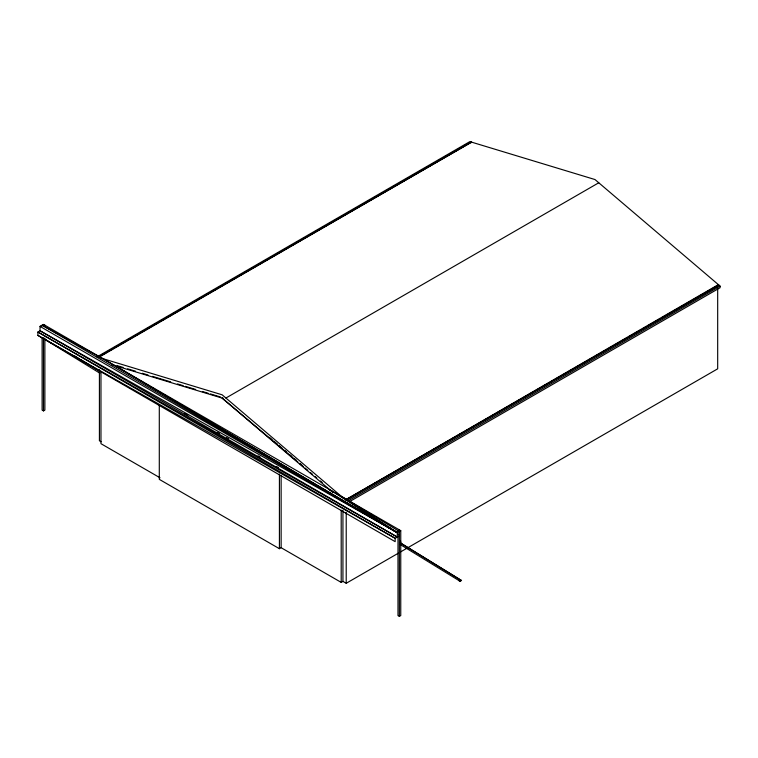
<?xml version="1.0" encoding="UTF-8"?>
<svg xmlns="http://www.w3.org/2000/svg" width="758" height="758" viewBox="0 0 758 758"><rect width="100%" height="100%" fill="white"/><g stroke="black" fill="none" stroke-linecap="round" stroke-linejoin="round"><path stroke-width="1.14" d="M37.9 335.396L395.164 538.284L399.371 535.859L397.306 532.666L40.041 330.791L37.9 332.023L395.164 538.284L395.164 541.657L37.9 335.396L37.9 332.023L397.306 537.052L397.306 532.666L397.988 530.676L399.371 529.88M397.306 537.052L40.041 330.791L40.041 326.404L44.874 325.21L42.116 325.21L397.306 532.666L400.755 530.676L400.755 615.572L399.371 616.368L397.988 615.572L397.988 536.569M96.996 356.895L469.846 141.632L471.571 142.627L471.571 142.144L99.099 356.62L470.936 141.945L594.973 179.542L719.01 285.179L347.183 499.844M98.72 357.406L471.571 142.144M42.116 337.879L42.116 410.106L43.49 410.902L44.874 410.106L44.874 338.182M222.814 397.685L222.122 398.092L111.511 364.56M100.738 358.022L222.122 394.804L225.912 398.035L598.763 182.773M346.548 499.787L361.907 490.919M363.963 489.734L371.126 485.594M373.182 484.419L380.345 480.278M382.402 479.094L455.122 437.101M457.169 435.926L464.341 431.785M466.388 430.601L473.56 426.46M475.607 425.276L548.337 383.292M550.384 382.108L552.43 380.923M554.486 379.739L566.776 372.642M568.822 371.458L590.33 359.046M592.386 357.861L627.207 337.755M629.254 336.571L641.552 329.474M643.599 328.29L645.645 327.105M647.692 325.921L659.991 318.824M662.037 317.64L718.376 285.122L720.1 286.117L720.1 287.708L350.319 501.199M348.273 500.792L720.1 286.117M159.294 404.772L159.294 479.359L279.418 548.707L281.142 547.712L341.204 582.39L342.938 581.395L346.216 583.281L398.481 553.113M400.527 551.928L717.684 368.814L717.684 288.305M461.499 580.495L460.115 579.699L458.742 580.495L460.125 581.291L461.499 580.495L400.755 543.126L400.518 540.918M719.01 285.179L345.525 499.892L718.376 284.629L718.376 285.122M397.988 530.676L400.755 530.676L43.49 324.415L40.041 326.404L397.306 532.666L341.479 496.452L399.371 531.472L399.371 616.368M117.424 365.744L123.09 367.459M127.619 368.833L135.549 371.24M142.352 373.296L148.018 375.021M152.548 376.394L170.683 381.89M177.486 383.946L183.152 385.67M185.416 386.353L195.611 389.441M202.414 391.507L208.08 393.222M210.345 393.914L220.55 397.002M43.49 326.006L102.766 358.629L397.306 532.666L329.531 489.554L333.103 492.33M184.744 413.536L187.804 415.308M217.319 432.344L219.356 433.519M226.481 437.641L228.518 438.816M258.042 455.861L260.079 457.036M276.367 466.435L278.404 467.61M101.051 441.743L99.412 440.796L99.412 369.752M160.004 477.777L100.966 443.686L100.966 371.467M114.714 365.527L397.306 532.666M400.366 542.946L460.115 579.699M400.376 544.595L460.125 581.291M74.748 356.042L78.728 358.496M80.727 359.718L99.649 371.354M44.495 339.129L99.838 373.173M297.856 461.963L222.122 398.092L333.084 492.577M299.656 463.479L303.266 466.521M305.067 468.046L307.776 470.33M310.477 472.604L312.277 474.129M314.987 476.412L316.787 477.928M320.397 480.97L322.197 482.495M225.912 398.035L343.905 498.518M269.431 437.385L272.113 439.678M273.913 441.203L277.494 444.254M279.285 445.78L281.976 448.073M284.667 450.366L286.458 451.891M290.049 454.942L291.839 456.468M294.53 458.761L296.321 460.286M299.903 463.337L301.703 464.862M346.216 512.247L346.216 583.281M342.938 510.352L342.938 581.395M341.204 510.172L341.204 582.39M281.142 475.493L281.142 547.712M279.418 474.12L279.418 548.707M43.49 337.793L43.49 410.902"/></g></svg>
